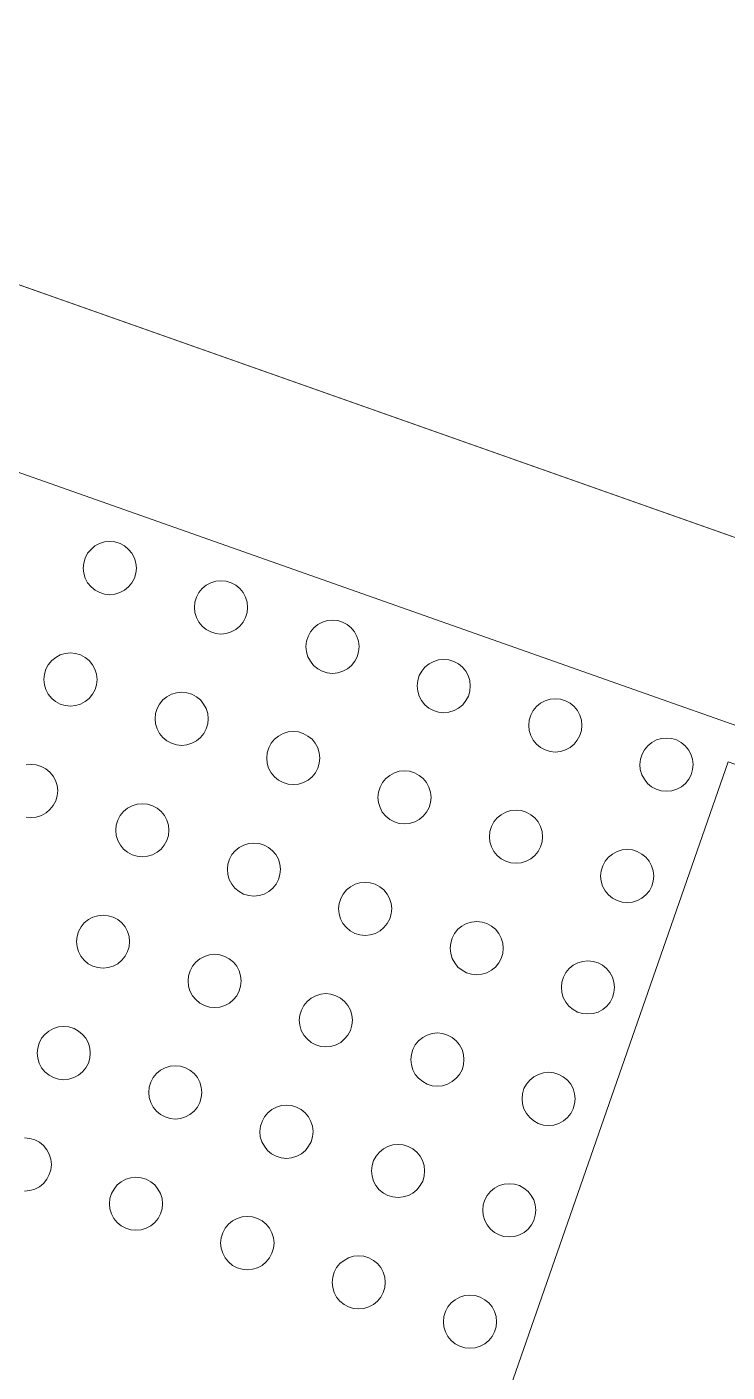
# Model space of a CAD drawing. Header units: metres. Extents: x 105146 to 106170, y 111783 to 118163.
# Drawn here: x 105897.59 to 105897.986, y 114674.094 to 114674.853 of the extents above; entities that cross this region are included whole.
import ezdxf

# ---------------------------------------------------------------- set-up
doc = ezdxf.new("R2010")
doc.units = ezdxf.units.M
doc.layers.add('20-EP-ZONA-DURA', color=253, linetype='CONTINUOUS', lineweight=13)
doc.layers.add('20-EP-ZONA-VERDE', color=84, linetype='CONTINUOUS', lineweight=13)

msp = doc.modelspace()

# ---------------------------------------------------------------- linework, layer by layer
at = {"layer": '20-EP-ZONA-DURA'}
for points in [[(105898.3959, 114674.4216), (105895.6123, 114675.4039), (105897.4357, 114680.3807), (105898.9413, 114679.8495), (105899.0043, 114678.0211), (105898.8214, 114676.2008), (105898.3959, 114674.4216)], [(105897.6219, 114674.5475), (105897.6222, 114674.5446), (105897.623, 114674.5418), (105897.6244, 114674.5392), (105897.6263, 114674.5369), (105897.6286, 114674.535), (105897.6312, 114674.5337), (105897.634, 114674.5328), (105897.6369, 114674.5325), (105897.6398, 114674.5328), (105897.6426, 114674.5337), (105897.6452, 114674.535), (105897.6475, 114674.5369), (105897.6494, 114674.5392), (105897.6508, 114674.5418), (105897.6516, 114674.5446), (105897.6519, 114674.5475), (105897.6516, 114674.5504), (105897.6508, 114674.5532), (105897.6494, 114674.5559), (105897.6475, 114674.5581), (105897.6453, 114674.56), (105897.6427, 114674.5614), (105897.6398, 114674.5623), (105897.6369, 114674.5626), (105897.634, 114674.5623), (105897.6311, 114674.5614), (105897.6285, 114674.56), (105897.6263, 114674.5581), (105897.6244, 114674.5559), (105897.623, 114674.5532), (105897.6222, 114674.5504), (105897.6219, 114674.5475)], [(105897.6847, 114674.5253), (105897.685, 114674.5224), (105897.6858, 114674.5196), (105897.6872, 114674.517), (105897.6891, 114674.5147), (105897.6914, 114674.5129), (105897.694, 114674.5115), (105897.6968, 114674.5106), (105897.6997, 114674.5103), (105897.7026, 114674.5106), (105897.7054, 114674.5115), (105897.708, 114674.5129), (105897.7103, 114674.5147), (105897.7122, 114674.517), (105897.7136, 114674.5196), (105897.7144, 114674.5224), (105897.7147, 114674.5253), (105897.7144, 114674.5283), (105897.7136, 114674.5311), (105897.7122, 114674.5337), (105897.7103, 114674.536), (105897.7081, 114674.5378), (105897.7055, 114674.5392), (105897.7026, 114674.5401), (105897.6997, 114674.5404), (105897.6968, 114674.5401), (105897.694, 114674.5392), (105897.6914, 114674.5378), (105897.6891, 114674.536), (105897.6872, 114674.5337), (105897.6858, 114674.5311), (105897.685, 114674.5283), (105897.6847, 114674.5253)], [(105897.7477, 114674.5033), (105897.7479, 114674.5003), (105897.7488, 114674.4975), (105897.7502, 114674.4949), (105897.752, 114674.4926), (105897.7543, 114674.4907), (105897.7569, 114674.4893), (105897.7597, 114674.4884), (105897.7627, 114674.4881), (105897.7656, 114674.4884), (105897.7685, 114674.4893), (105897.7711, 114674.4907), (105897.7734, 114674.4926), (105897.7752, 114674.4949), (105897.7766, 114674.4975), (105897.7774, 114674.5003), (105897.7777, 114674.5033), (105897.7774, 114674.5062), (105897.7765, 114674.509), (105897.7751, 114674.5116), (105897.7733, 114674.5138), (105897.771, 114674.5157), (105897.7684, 114674.517), (105897.7656, 114674.5179), (105897.7627, 114674.5182), (105897.7598, 114674.5179), (105897.757, 114674.517), (105897.7544, 114674.5157), (105897.7521, 114674.5138), (105897.7503, 114674.5116), (105897.7489, 114674.509), (105897.748, 114674.5062), (105897.7477, 114674.5033)], [(105897.5997, 114674.4847), (105897.6, 114674.4817), (105897.6008, 114674.4789), (105897.6022, 114674.4763), (105897.6041, 114674.474), (105897.6063, 114674.4722), (105897.6089, 114674.4708), (105897.6118, 114674.4699), (105897.6147, 114674.4696), (105897.6176, 114674.4699), (105897.6204, 114674.4708), (105897.623, 114674.4722), (105897.6253, 114674.474), (105897.6272, 114674.4763), (105897.6286, 114674.4789), (105897.6294, 114674.4817), (105897.6297, 114674.4847), (105897.6294, 114674.4876), (105897.6285, 114674.4904), (105897.6272, 114674.493), (105897.6253, 114674.4953), (105897.623, 114674.4971), (105897.6204, 114674.4985), (105897.6176, 114674.4994), (105897.6147, 114674.4997), (105897.6118, 114674.4994), (105897.6089, 114674.4985), (105897.6064, 114674.4971), (105897.6041, 114674.4953), (105897.6022, 114674.493), (105897.6008, 114674.4904), (105897.6, 114674.4876), (105897.5997, 114674.4847)], [(105897.8105, 114674.4811), (105897.8108, 114674.4781), (105897.8116, 114674.4753), (105897.813, 114674.4727), (105897.8148, 114674.4704), (105897.8171, 114674.4685), (105897.8197, 114674.4671), (105897.8226, 114674.4662), (105897.8255, 114674.4659), (105897.8284, 114674.4662), (105897.8313, 114674.4671), (105897.8339, 114674.4685), (105897.8362, 114674.4704), (105897.838, 114674.4727), (105897.8394, 114674.4753), (105897.8402, 114674.4781), (105897.8405, 114674.4811), (105897.8402, 114674.484), (105897.8393, 114674.4868), (105897.8379, 114674.4894), (105897.8361, 114674.4916), (105897.8338, 114674.4935), (105897.8312, 114674.4948), (105897.8284, 114674.4957), (105897.8255, 114674.496), (105897.8226, 114674.4957), (105897.8198, 114674.4948), (105897.8172, 114674.4935), (105897.8149, 114674.4916), (105897.8131, 114674.4894), (105897.8117, 114674.4868), (105897.8108, 114674.484), (105897.8105, 114674.4811)], [(105897.6625, 114674.4625), (105897.6628, 114674.4596), (105897.6636, 114674.4568), (105897.665, 114674.4541), (105897.6668, 114674.4519), (105897.6691, 114674.45), (105897.6717, 114674.4486), (105897.6746, 114674.4477), (105897.6775, 114674.4474), (105897.6804, 114674.4477), (105897.6833, 114674.4486), (105897.6859, 114674.45), (105897.6881, 114674.4519), (105897.69, 114674.4541), (105897.6914, 114674.4568), (105897.6922, 114674.4596), (105897.6925, 114674.4625), (105897.6922, 114674.4654), (105897.6913, 114674.4682), (105897.6899, 114674.4708), (105897.6881, 114674.4731), (105897.6858, 114674.4749), (105897.6832, 114674.4763), (105897.6804, 114674.4772), (105897.6775, 114674.4775), (105897.6746, 114674.4772), (105897.6718, 114674.4763), (105897.6692, 114674.4749), (105897.6669, 114674.4731), (105897.665, 114674.4708), (105897.6636, 114674.4682), (105897.6628, 114674.4654), (105897.6625, 114674.4625)], [(105897.8735, 114674.4587), (105897.8738, 114674.4558), (105897.8746, 114674.453), (105897.876, 114674.4504), (105897.8779, 114674.4481), (105897.8802, 114674.4463), (105897.8828, 114674.4449), (105897.8856, 114674.444), (105897.8885, 114674.4437), (105897.8914, 114674.444), (105897.8942, 114674.4449), (105897.8968, 114674.4463), (105897.8991, 114674.4481), (105897.9009, 114674.4504), (105897.9023, 114674.453), (105897.9032, 114674.4558), (105897.9035, 114674.4587), (105897.9032, 114674.4616), (105897.9024, 114674.4645), (105897.901, 114674.4671), (105897.8991, 114674.4694), (105897.8969, 114674.4712), (105897.8943, 114674.4726), (105897.8914, 114674.4735), (105897.8885, 114674.4738), (105897.8855, 114674.4735), (105897.8827, 114674.4726), (105897.8801, 114674.4712), (105897.8778, 114674.4694), (105897.876, 114674.4671), (105897.8746, 114674.4645), (105897.8737, 114674.4616), (105897.8735, 114674.4587)], [(105897.7255, 114674.4403), (105897.7258, 114674.4374), (105897.7266, 114674.4346), (105897.728, 114674.432), (105897.7299, 114674.4297), (105897.7322, 114674.4278), (105897.7348, 114674.4264), (105897.7376, 114674.4256), (105897.7405, 114674.4253), (105897.7434, 114674.4256), (105897.7463, 114674.4264), (105897.7489, 114674.4278), (105897.7511, 114674.4297), (105897.753, 114674.432), (105897.7544, 114674.4346), (105897.7552, 114674.4374), (105897.7555, 114674.4403), (105897.7552, 114674.4432), (105897.7543, 114674.446), (105897.7529, 114674.4486), (105897.7511, 114674.4509), (105897.7488, 114674.4527), (105897.7462, 114674.4541), (105897.7434, 114674.455), (105897.7405, 114674.4552), (105897.7376, 114674.455), (105897.7348, 114674.4541), (105897.7322, 114674.4527), (105897.7299, 114674.4509), (105897.7281, 114674.4486), (105897.7267, 114674.446), (105897.7258, 114674.4432), (105897.7255, 114674.4403)], [(105897.9363, 114674.4367), (105897.9365, 114674.4338), (105897.9374, 114674.4309), (105897.9388, 114674.4283), (105897.9406, 114674.426), (105897.9429, 114674.4241), (105897.9455, 114674.4227), (105897.9483, 114674.4218), (105897.9513, 114674.4216), (105897.9542, 114674.4218), (105897.9571, 114674.4227), (105897.9597, 114674.4241), (105897.962, 114674.426), (105897.9638, 114674.4283), (105897.9652, 114674.4309), (105897.966, 114674.4338), (105897.9663, 114674.4367), (105897.966, 114674.4396), (105897.9651, 114674.4424), (105897.9637, 114674.445), (105897.9619, 114674.4472), (105897.9596, 114674.4491), (105897.957, 114674.4505), (105897.9542, 114674.4513), (105897.9513, 114674.4516), (105897.9484, 114674.4513), (105897.9456, 114674.4505), (105897.943, 114674.4491), (105897.9407, 114674.4472), (105897.9389, 114674.445), (105897.9375, 114674.4424), (105897.9366, 114674.4396), (105897.9363, 114674.4367)], [(105897.7883, 114674.4181), (105897.7886, 114674.4152), (105897.7895, 114674.4123), (105897.7908, 114674.4098), (105897.7927, 114674.4075), (105897.795, 114674.4056), (105897.7976, 114674.4042), (105897.8004, 114674.4034), (105897.8033, 114674.4031), (105897.8062, 114674.4034), (105897.8091, 114674.4042), (105897.8116, 114674.4056), (105897.8139, 114674.4075), (105897.8158, 114674.4098), (105897.8172, 114674.4123), (105897.818, 114674.4152), (105897.8183, 114674.4181), (105897.818, 114674.421), (105897.8171, 114674.4238), (105897.8158, 114674.4264), (105897.8139, 114674.4287), (105897.8116, 114674.4305), (105897.809, 114674.4319), (105897.8062, 114674.4328), (105897.8033, 114674.433), (105897.8004, 114674.4328), (105897.7976, 114674.4319), (105897.795, 114674.4305), (105897.7927, 114674.4287), (105897.7909, 114674.4264), (105897.7895, 114674.4238), (105897.7886, 114674.421), (105897.7883, 114674.4181)], [(105897.6403, 114674.3995), (105897.6406, 114674.3966), (105897.6415, 114674.3938), (105897.6429, 114674.3912), (105897.6447, 114674.3889), (105897.647, 114674.3871), (105897.6496, 114674.3857), (105897.6524, 114674.3849), (105897.6553, 114674.3846), (105897.6582, 114674.3849), (105897.661, 114674.3857), (105897.6636, 114674.3871), (105897.6659, 114674.3889), (105897.6677, 114674.3912), (105897.6691, 114674.3938), (105897.67, 114674.3966), (105897.6703, 114674.3995), (105897.67, 114674.4024), (105897.6692, 114674.4052), (105897.6678, 114674.4078), (105897.6659, 114674.4101), (105897.6637, 114674.412), (105897.6611, 114674.4134), (105897.6582, 114674.4142), (105897.6553, 114674.4145), (105897.6524, 114674.4142), (105897.6496, 114674.4134), (105897.647, 114674.412), (105897.6447, 114674.4101), (105897.6428, 114674.4078), (105897.6414, 114674.4052), (105897.6406, 114674.4024), (105897.6403, 114674.3995)], [(105897.8513, 114674.3959), (105897.8516, 114674.3929), (105897.8525, 114674.3901), (105897.8538, 114674.3875), (105897.8557, 114674.3853), (105897.858, 114674.3834), (105897.8606, 114674.382), (105897.8634, 114674.3812), (105897.8663, 114674.3809), (105897.8692, 114674.3812), (105897.872, 114674.382), (105897.8746, 114674.3834), (105897.8769, 114674.3853), (105897.8788, 114674.3875), (105897.8801, 114674.3901), (105897.881, 114674.3929), (105897.8813, 114674.3959), (105897.881, 114674.3988), (105897.8801, 114674.4016), (105897.8788, 114674.4042), (105897.8769, 114674.4065), (105897.8746, 114674.4083), (105897.872, 114674.4097), (105897.8692, 114674.4106), (105897.8663, 114674.4108), (105897.8634, 114674.4106), (105897.8606, 114674.4097), (105897.858, 114674.4083), (105897.8557, 114674.4065), (105897.8538, 114674.4042), (105897.8525, 114674.4016), (105897.8516, 114674.3988), (105897.8513, 114674.3959)], [(105897.7033, 114674.3775), (105897.7036, 114674.3746), (105897.7044, 114674.3717), (105897.7058, 114674.3691), (105897.7076, 114674.3668), (105897.7099, 114674.3649), (105897.7125, 114674.3635), (105897.7154, 114674.3627), (105897.7183, 114674.3624), (105897.7212, 114674.3627), (105897.7241, 114674.3635), (105897.7267, 114674.3649), (105897.7289, 114674.3668), (105897.7308, 114674.3691), (105897.7322, 114674.3717), (105897.733, 114674.3746), (105897.7333, 114674.3775), (105897.733, 114674.3804), (105897.7321, 114674.3832), (105897.7307, 114674.3858), (105897.7288, 114674.388), (105897.7266, 114674.3898), (105897.724, 114674.3912), (105897.7212, 114674.3921), (105897.7183, 114674.3923), (105897.7154, 114674.3921), (105897.7126, 114674.3912), (105897.71, 114674.3898), (105897.7077, 114674.388), (105897.7059, 114674.3858), (105897.7045, 114674.3832), (105897.7036, 114674.3804), (105897.7033, 114674.3775)], [(105897.9141, 114674.3737), (105897.9144, 114674.3708), (105897.9152, 114674.368), (105897.9166, 114674.3654), (105897.9185, 114674.3631), (105897.9208, 114674.3612), (105897.9234, 114674.3598), (105897.9262, 114674.359), (105897.9291, 114674.3587), (105897.932, 114674.359), (105897.9349, 114674.3598), (105897.9374, 114674.3612), (105897.9397, 114674.3631), (105897.9416, 114674.3654), (105897.943, 114674.368), (105897.9438, 114674.3708), (105897.9441, 114674.3737), (105897.9438, 114674.3766), (105897.9429, 114674.3794), (105897.9415, 114674.382), (105897.9397, 114674.3843), (105897.9374, 114674.3861), (105897.9348, 114674.3875), (105897.932, 114674.3884), (105897.9291, 114674.3887), (105897.9262, 114674.3884), (105897.9234, 114674.3875), (105897.9208, 114674.3861), (105897.9185, 114674.3843), (105897.9167, 114674.382), (105897.9153, 114674.3794), (105897.9144, 114674.3766), (105897.9141, 114674.3737)], [(105897.7661, 114674.3553), (105897.7664, 114674.3523), (105897.7672, 114674.3495), (105897.7686, 114674.3469), (105897.7705, 114674.3446), (105897.7727, 114674.3427), (105897.7753, 114674.3413), (105897.7782, 114674.3405), (105897.7811, 114674.3402), (105897.784, 114674.3405), (105897.7869, 114674.3413), (105897.7895, 114674.3427), (105897.7917, 114674.3446), (105897.7936, 114674.3469), (105897.795, 114674.3495), (105897.7958, 114674.3523), (105897.7961, 114674.3553), (105897.7958, 114674.3582), (105897.7949, 114674.361), (105897.7935, 114674.3635), (105897.7916, 114674.3658), (105897.7894, 114674.3676), (105897.7868, 114674.369), (105897.784, 114674.3699), (105897.7811, 114674.3701), (105897.7782, 114674.3699), (105897.7754, 114674.369), (105897.7728, 114674.3676), (105897.7705, 114674.3658), (105897.7687, 114674.3635), (105897.7673, 114674.361), (105897.7664, 114674.3582), (105897.7661, 114674.3553)], [(105897.6181, 114674.3367), (105897.6184, 114674.3338), (105897.6192, 114674.331), (105897.6206, 114674.3284), (105897.6225, 114674.3261), (105897.6247, 114674.3242), (105897.6273, 114674.3228), (105897.6302, 114674.322), (105897.6331, 114674.3217), (105897.636, 114674.322), (105897.6388, 114674.3228), (105897.6414, 114674.3242), (105897.6437, 114674.3261), (105897.6456, 114674.3284), (105897.647, 114674.331), (105897.6478, 114674.3338), (105897.6481, 114674.3367), (105897.6478, 114674.3396), (105897.6469, 114674.3424), (105897.6455, 114674.345), (105897.6437, 114674.3473), (105897.6414, 114674.3491), (105897.6388, 114674.3505), (105897.636, 114674.3513), (105897.6331, 114674.3516), (105897.6302, 114674.3513), (105897.6274, 114674.3505), (105897.6248, 114674.3491), (105897.6225, 114674.3473), (105897.6207, 114674.345), (105897.6193, 114674.3424), (105897.6184, 114674.3396), (105897.6181, 114674.3367)], [(105897.8291, 114674.3329), (105897.8294, 114674.33), (105897.8303, 114674.3272), (105897.8317, 114674.3246), (105897.8335, 114674.3223), (105897.8358, 114674.3205), (105897.8384, 114674.3191), (105897.8412, 114674.3182), (105897.8441, 114674.3179), (105897.847, 114674.3182), (105897.8498, 114674.3191), (105897.8524, 114674.3205), (105897.8547, 114674.3223), (105897.8566, 114674.3246), (105897.858, 114674.3272), (105897.8588, 114674.33), (105897.8591, 114674.3329), (105897.8589, 114674.3358), (105897.858, 114674.3387), (105897.8566, 114674.3413), (105897.8548, 114674.3436), (105897.8525, 114674.3454), (105897.8499, 114674.3468), (105897.8471, 114674.3477), (105897.8441, 114674.348), (105897.8412, 114674.3477), (105897.8384, 114674.3468), (105897.8357, 114674.3454), (105897.8335, 114674.3436), (105897.8316, 114674.3413), (105897.8302, 114674.3387), (105897.8294, 114674.3358), (105897.8291, 114674.3329)], [(105897.6811, 114674.3145), (105897.6814, 114674.3116), (105897.6822, 114674.3088), (105897.6836, 114674.3061), (105897.6855, 114674.3039), (105897.6877, 114674.302), (105897.6903, 114674.3006), (105897.6932, 114674.2997), (105897.6961, 114674.2994), (105897.699, 114674.2997), (105897.7019, 114674.3006), (105897.7045, 114674.302), (105897.7067, 114674.3039), (105897.7086, 114674.3061), (105897.71, 114674.3088), (105897.7108, 114674.3116), (105897.7111, 114674.3145), (105897.7108, 114674.3174), (105897.71, 114674.3202), (105897.7086, 114674.3228), (105897.7067, 114674.3251), (105897.7044, 114674.327), (105897.7018, 114674.3283), (105897.699, 114674.3292), (105897.6961, 114674.3295), (105897.6932, 114674.3292), (105897.6904, 114674.3283), (105897.6878, 114674.327), (105897.6855, 114674.3251), (105897.6836, 114674.3228), (105897.6823, 114674.3202), (105897.6814, 114674.3174), (105897.6811, 114674.3145)], [(105897.8919, 114674.3109), (105897.8922, 114674.308), (105897.893, 114674.3051), (105897.8944, 114674.3025), (105897.8962, 114674.3002), (105897.8985, 114674.2983), (105897.9011, 114674.2969), (105897.9039, 114674.2961), (105897.9069, 114674.2958), (105897.9098, 114674.2961), (105897.9127, 114674.2969), (105897.9153, 114674.2983), (105897.9175, 114674.3002), (105897.9194, 114674.3025), (105897.9208, 114674.3051), (105897.9216, 114674.308), (105897.9219, 114674.3109), (105897.9216, 114674.3138), (105897.9207, 114674.3166), (105897.9193, 114674.3192), (105897.9174, 114674.3214), (105897.9152, 114674.3233), (105897.9126, 114674.3246), (105897.9098, 114674.3255), (105897.9069, 114674.3258), (105897.904, 114674.3255), (105897.9012, 114674.3246), (105897.8986, 114674.3233), (105897.8963, 114674.3214), (105897.8945, 114674.3192), (105897.8931, 114674.3166), (105897.8922, 114674.3138), (105897.8919, 114674.3109)], [(105897.7439, 114674.2923), (105897.7442, 114674.2894), (105897.745, 114674.2865), (105897.7464, 114674.2839), (105897.7483, 114674.2817), (105897.7506, 114674.2798), (105897.7532, 114674.2784), (105897.756, 114674.2775), (105897.7589, 114674.2772), (105897.7618, 114674.2775), (105897.7647, 114674.2784), (105897.7673, 114674.2798), (105897.7695, 114674.2817), (105897.7714, 114674.2839), (105897.7728, 114674.2865), (105897.7736, 114674.2894), (105897.7739, 114674.2923), (105897.7736, 114674.2952), (105897.7728, 114674.298), (105897.7714, 114674.3006), (105897.7695, 114674.3029), (105897.7672, 114674.3048), (105897.7646, 114674.3061), (105897.7618, 114674.307), (105897.7589, 114674.3073), (105897.756, 114674.307), (105897.7532, 114674.3061), (105897.7506, 114674.3048), (105897.7483, 114674.3029), (105897.7464, 114674.3006), (105897.7451, 114674.298), (105897.7442, 114674.2952), (105897.7439, 114674.2923)], [(105897.6259, 114674.2737), (105897.6256, 114674.2766), (105897.6248, 114674.2794), (105897.6234, 114674.2821), (105897.6215, 114674.2843), (105897.6193, 114674.2862), (105897.6167, 114674.2876), (105897.6138, 114674.2885), (105897.6109, 114674.2888), (105897.608, 114674.2885), (105897.6051, 114674.2876), (105897.6025, 114674.2862), (105897.6003, 114674.2843), (105897.5984, 114674.2821), (105897.597, 114674.2794), (105897.5962, 114674.2766), (105897.5959, 114674.2737), (105897.5962, 114674.2708), (105897.597, 114674.268), (105897.5984, 114674.2654), (105897.6003, 114674.2631), (105897.6026, 114674.2613), (105897.6052, 114674.2599), (105897.608, 114674.259), (105897.6109, 114674.2587), (105897.6138, 114674.259), (105897.6166, 114674.2599), (105897.6192, 114674.2613), (105897.6215, 114674.2631), (105897.6234, 114674.2654), (105897.6248, 114674.268), (105897.6256, 114674.2708), (105897.6259, 114674.2737)], [(105897.8069, 114674.2701), (105897.8072, 114674.2671), (105897.808, 114674.2643), (105897.8094, 114674.2617), (105897.8113, 114674.2595), (105897.8136, 114674.2576), (105897.8162, 114674.2562), (105897.819, 114674.2553), (105897.8219, 114674.2551), (105897.8248, 114674.2553), (105897.8276, 114674.2562), (105897.8302, 114674.2576), (105897.8325, 114674.2595), (105897.8344, 114674.2617), (105897.8358, 114674.2643), (105897.8366, 114674.2671), (105897.8369, 114674.2701), (105897.8366, 114674.273), (105897.8358, 114674.2758), (105897.8344, 114674.2784), (105897.8325, 114674.2807), (105897.8302, 114674.2826), (105897.8276, 114674.2839), (105897.8248, 114674.2848), (105897.8219, 114674.2851), (105897.819, 114674.2848), (105897.8162, 114674.2839), (105897.8136, 114674.2826), (105897.8113, 114674.2807), (105897.8094, 114674.2784), (105897.808, 114674.2758), (105897.8072, 114674.273), (105897.8069, 114674.2701)], [(105897.6889, 114674.2515), (105897.6886, 114674.2545), (105897.6878, 114674.2573), (105897.6864, 114674.2599), (105897.6845, 114674.2622), (105897.6822, 114674.264), (105897.6796, 114674.2654), (105897.6768, 114674.2663), (105897.6739, 114674.2666), (105897.671, 114674.2663), (105897.6681, 114674.2654), (105897.6655, 114674.264), (105897.6633, 114674.2622), (105897.6614, 114674.2599), (105897.66, 114674.2573), (105897.6592, 114674.2545), (105897.6589, 114674.2515), (105897.6592, 114674.2486), (105897.66, 114674.2458), (105897.6614, 114674.2432), (105897.6633, 114674.2409), (105897.6656, 114674.2391), (105897.6682, 114674.2377), (105897.671, 114674.2368), (105897.6739, 114674.2365), (105897.6768, 114674.2368), (105897.6796, 114674.2377), (105897.6822, 114674.2391), (105897.6845, 114674.2409), (105897.6864, 114674.2432), (105897.6878, 114674.2458), (105897.6886, 114674.2486), (105897.6889, 114674.2515)], [(105897.8697, 114674.2479), (105897.87, 114674.245), (105897.8708, 114674.2422), (105897.8722, 114674.2396), (105897.8741, 114674.2373), (105897.8763, 114674.2354), (105897.8789, 114674.234), (105897.8818, 114674.2331), (105897.8847, 114674.2329), (105897.8876, 114674.2331), (105897.8905, 114674.234), (105897.8931, 114674.2354), (105897.8953, 114674.2373), (105897.8972, 114674.2396), (105897.8986, 114674.2422), (105897.8994, 114674.245), (105897.8997, 114674.2479), (105897.8994, 114674.2508), (105897.8986, 114674.2537), (105897.8972, 114674.2562), (105897.8953, 114674.2585), (105897.893, 114674.2604), (105897.8904, 114674.2617), (105897.8876, 114674.2626), (105897.8847, 114674.2629), (105897.8818, 114674.2626), (105897.879, 114674.2617), (105897.8764, 114674.2604), (105897.8741, 114674.2585), (105897.8722, 114674.2562), (105897.8708, 114674.2537), (105897.87, 114674.2508), (105897.8697, 114674.2479)], [(105897.7217, 114674.2295), (105897.7219, 114674.2265), (105897.7228, 114674.2237), (105897.7242, 114674.2211), (105897.726, 114674.2188), (105897.7283, 114674.2169), (105897.7309, 114674.2155), (105897.7337, 114674.2146), (105897.7367, 114674.2143), (105897.7396, 114674.2146), (105897.7425, 114674.2155), (105897.7451, 114674.2169), (105897.7474, 114674.2188), (105897.7492, 114674.2211), (105897.7506, 114674.2237), (105897.7514, 114674.2265), (105897.7517, 114674.2295), (105897.7514, 114674.2324), (105897.7505, 114674.2352), (105897.7491, 114674.2378), (105897.7473, 114674.24), (105897.745, 114674.2419), (105897.7424, 114674.2432), (105897.7396, 114674.2441), (105897.7367, 114674.2444), (105897.7338, 114674.2441), (105897.731, 114674.2432), (105897.7284, 114674.2419), (105897.7261, 114674.24), (105897.7243, 114674.2378), (105897.7229, 114674.2352), (105897.722, 114674.2324), (105897.7217, 114674.2295)], [(105897.7847, 114674.2073), (105897.785, 114674.2043), (105897.7858, 114674.2015), (105897.7872, 114674.1989), (105897.7891, 114674.1966), (105897.7914, 114674.1947), (105897.794, 114674.1933), (105897.7968, 114674.1925), (105897.7997, 114674.1922), (105897.8026, 114674.1925), (105897.8055, 114674.1933), (105897.8081, 114674.1947), (105897.8103, 114674.1966), (105897.8122, 114674.1989), (105897.8136, 114674.2015), (105897.8144, 114674.2043), (105897.8147, 114674.2073), (105897.8144, 114674.2102), (105897.8135, 114674.213), (105897.8121, 114674.2155), (105897.8103, 114674.2178), (105897.808, 114674.2196), (105897.8054, 114674.221), (105897.8026, 114674.2219), (105897.7997, 114674.2222), (105897.7968, 114674.2219), (105897.794, 114674.221), (105897.7914, 114674.2196), (105897.7892, 114674.2178), (105897.7873, 114674.2155), (105897.7859, 114674.213), (105897.785, 114674.2102), (105897.7847, 114674.2073)], [(105897.6667, 114674.1887), (105897.6664, 114674.1916), (105897.6655, 114674.1944), (105897.6641, 114674.197), (105897.6623, 114674.1993), (105897.66, 114674.2011), (105897.6574, 114674.2025), (105897.6546, 114674.2034), (105897.6517, 114674.2036), (105897.6488, 114674.2034), (105897.646, 114674.2025), (105897.6434, 114674.2011), (105897.6411, 114674.1993), (105897.6393, 114674.197), (105897.6379, 114674.1944), (105897.637, 114674.1916), (105897.6367, 114674.1887), (105897.637, 114674.1858), (105897.6378, 114674.183), (105897.6392, 114674.1804), (105897.6411, 114674.1781), (105897.6434, 114674.1762), (105897.646, 114674.1748), (105897.6488, 114674.174), (105897.6517, 114674.1737), (105897.6546, 114674.174), (105897.6575, 114674.1748), (105897.66, 114674.1762), (105897.6623, 114674.1781), (105897.6642, 114674.1804), (105897.6656, 114674.183), (105897.6664, 114674.1858), (105897.6667, 114674.1887)], [(105897.8475, 114674.1851), (105897.8477, 114674.1822), (105897.8486, 114674.1793), (105897.85, 114674.1767), (105897.8518, 114674.1744), (105897.8541, 114674.1725), (105897.8567, 114674.1711), (105897.8595, 114674.1702), (105897.8625, 114674.17), (105897.8654, 114674.1702), (105897.8683, 114674.1711), (105897.8709, 114674.1725), (105897.8732, 114674.1744), (105897.875, 114674.1767), (105897.8764, 114674.1793), (105897.8772, 114674.1822), (105897.8775, 114674.1851), (105897.8772, 114674.188), (105897.8763, 114674.1908), (105897.8749, 114674.1934), (105897.8731, 114674.1956), (105897.8708, 114674.1975), (105897.8682, 114674.1989), (105897.8654, 114674.1997), (105897.8625, 114674.2), (105897.8596, 114674.1997), (105897.8568, 114674.1989), (105897.8542, 114674.1975), (105897.8519, 114674.1956), (105897.8501, 114674.1934), (105897.8487, 114674.1908), (105897.8478, 114674.188), (105897.8475, 114674.1851)], [(105897.7297, 114674.1665), (105897.7294, 114674.1694), (105897.7285, 114674.1723), (105897.7271, 114674.1749), (105897.7252, 114674.1771), (105897.723, 114674.179), (105897.7204, 114674.1804), (105897.7175, 114674.1812), (105897.7146, 114674.1815), (105897.7117, 114674.1812), (105897.7088, 114674.1804), (105897.7062, 114674.179), (105897.704, 114674.1771), (105897.7021, 114674.1749), (105897.7007, 114674.1723), (105897.6998, 114674.1694), (105897.6995, 114674.1665), (105897.6998, 114674.1636), (105897.7007, 114674.1607), (105897.7021, 114674.1581), (105897.7039, 114674.1558), (105897.7062, 114674.1539), (105897.7088, 114674.1525), (105897.7117, 114674.1517), (105897.7146, 114674.1514), (105897.7175, 114674.1517), (105897.7204, 114674.1525), (105897.723, 114674.1539), (105897.7253, 114674.1558), (105897.7271, 114674.1581), (105897.7285, 114674.1607), (105897.7294, 114674.1636), (105897.7297, 114674.1665)], [(105897.7925, 114674.1443), (105897.7922, 114674.1472), (105897.7913, 114674.15), (105897.7899, 114674.1526), (105897.7881, 114674.1549), (105897.7858, 114674.1567), (105897.7832, 114674.1581), (105897.7804, 114674.159), (105897.7775, 114674.1593), (105897.7746, 114674.159), (105897.7718, 114674.1581), (105897.7692, 114674.1567), (105897.7669, 114674.1549), (105897.765, 114674.1526), (105897.7637, 114674.15), (105897.7628, 114674.1472), (105897.7625, 114674.1443), (105897.7628, 114674.1414), (105897.7636, 114674.1385), (105897.765, 114674.136), (105897.7669, 114674.1337), (105897.7692, 114674.1318), (105897.7718, 114674.1304), (105897.7746, 114674.1296), (105897.7775, 114674.1293), (105897.7804, 114674.1296), (105897.7832, 114674.1304), (105897.7858, 114674.1318), (105897.7881, 114674.1337), (105897.79, 114674.136), (105897.7913, 114674.1385), (105897.7922, 114674.1414), (105897.7925, 114674.1443)], [(105897.8253, 114674.1221), (105897.8256, 114674.1191), (105897.8265, 114674.1163), (105897.8278, 114674.1137), (105897.8297, 114674.1115), (105897.832, 114674.1096), (105897.8346, 114674.1082), (105897.8374, 114674.1074), (105897.8403, 114674.1071), (105897.8432, 114674.1074), (105897.846, 114674.1082), (105897.8486, 114674.1096), (105897.8509, 114674.1115), (105897.8528, 114674.1137), (105897.8541, 114674.1163), (105897.855, 114674.1191), (105897.8553, 114674.1221), (105897.855, 114674.125), (105897.8541, 114674.1278), (105897.8528, 114674.1304), (105897.8509, 114674.1327), (105897.8486, 114674.1345), (105897.846, 114674.1359), (105897.8432, 114674.1368), (105897.8403, 114674.1371), (105897.8374, 114674.1368), (105897.8346, 114674.1359), (105897.832, 114674.1345), (105897.8297, 114674.1327), (105897.8278, 114674.1304), (105897.8265, 114674.1278), (105897.8256, 114674.125), (105897.8253, 114674.1221)]]:
    msp.add_lwpolyline(points, close=True, dxfattribs=at)
for points in [[(105894.4305, 114672.1783), (105895.5778, 114675.3099), (105898.3659, 114674.3261), (105898.3599, 114674.3079), (105898.1501, 114674.3809), (105898.1476, 114674.3829), (105898.1447, 114674.3842), (105898.1417, 114674.385), (105898.1385, 114674.3851), (105898.0877, 114674.4027), (105898.085, 114674.4049), (105898.0819, 114674.4064), (105898.0785, 114674.4071), (105898.0751, 114674.4071), (105898.0251, 114674.4245), (105898.0229, 114674.4265), (105898.0203, 114674.4281), (105898.0175, 114674.4291), (105898.0145, 114674.4295), (105898.0115, 114674.4293), (105897.9861, 114674.4381), (105897.8545, 114674.0605), (105897.7229, 114673.6827), (105897.5911, 114673.3051)], [(105897.5896, 114674.407), (105897.5925, 114674.4068), (105897.5954, 114674.407), (105897.5983, 114674.4079), (105897.6009, 114674.4093), (105897.6031, 114674.4112), (105897.605, 114674.4135), (105897.6064, 114674.4161), (105897.6072, 114674.4189), (105897.6075, 114674.4219), (105897.6072, 114674.4248), (105897.6063, 114674.4276), (105897.6049, 114674.4301), (105897.603, 114674.4324), (105897.6008, 114674.4342), (105897.5982, 114674.4356), (105897.5954, 114674.4364), (105897.5925, 114674.4367), (105897.5896, 114674.4364)], [(105897.5888, 114674.1958), (105897.5918, 114674.1961), (105897.5946, 114674.1969), (105897.5972, 114674.1983), (105897.5995, 114674.2002), (105897.6013, 114674.2025), (105897.6027, 114674.2051), (105897.6036, 114674.2079), (105897.6039, 114674.2109), (105897.6039, 114674.2109), (105897.6036, 114674.2138), (105897.6027, 114674.2166), (105897.6013, 114674.2192), (105897.5995, 114674.2215), (105897.5972, 114674.2234), (105897.5946, 114674.2248), (105897.5917, 114674.2256), (105897.5888, 114674.2259)]]:
    msp.add_lwpolyline(points, dxfattribs=at)
at = {"layer": '20-EP-ZONA-VERDE'}
for points in [[(105898.3959, 114674.4216), (105898.5847, 114674.3549), (105900.8493, 114673.5559), (105900.8559, 114673.5535), (105900.8225, 114673.4593), (105900.8185, 114673.4607), (105898.5545, 114674.2595), (105898.3659, 114674.3261), (105895.5779, 114675.3099), (105895.6111, 114675.4043), (105898.3959, 114674.4216)], [(105897.6519, 114674.5475), (105897.6516, 114674.5446), (105897.6508, 114674.5418), (105897.6494, 114674.5392), (105897.6475, 114674.5369), (105897.6452, 114674.535), (105897.6426, 114674.5337), (105897.6398, 114674.5328), (105897.6369, 114674.5325), (105897.634, 114674.5328), (105897.6312, 114674.5337), (105897.6286, 114674.535), (105897.6263, 114674.5369), (105897.6244, 114674.5392), (105897.623, 114674.5418), (105897.6222, 114674.5446), (105897.6219, 114674.5475), (105897.6222, 114674.5504), (105897.623, 114674.5532), (105897.6244, 114674.5559), (105897.6263, 114674.5581), (105897.6285, 114674.56), (105897.6311, 114674.5614), (105897.634, 114674.5623), (105897.6369, 114674.5626), (105897.6398, 114674.5623), (105897.6427, 114674.5614), (105897.6453, 114674.56), (105897.6475, 114674.5581), (105897.6494, 114674.5559), (105897.6508, 114674.5532), (105897.6516, 114674.5504), (105897.6519, 114674.5475)], [(105897.7147, 114674.5253), (105897.7144, 114674.5224), (105897.7136, 114674.5196), (105897.7122, 114674.517), (105897.7103, 114674.5147), (105897.708, 114674.5129), (105897.7054, 114674.5115), (105897.7026, 114674.5106), (105897.6997, 114674.5103), (105897.6968, 114674.5106), (105897.694, 114674.5115), (105897.6914, 114674.5129), (105897.6891, 114674.5147), (105897.6872, 114674.517), (105897.6858, 114674.5196), (105897.685, 114674.5224), (105897.6847, 114674.5253), (105897.685, 114674.5283), (105897.6858, 114674.5311), (105897.6872, 114674.5337), (105897.6891, 114674.536), (105897.6914, 114674.5378), (105897.694, 114674.5392), (105897.6968, 114674.5401), (105897.6997, 114674.5404), (105897.7026, 114674.5401), (105897.7055, 114674.5392), (105897.7081, 114674.5378), (105897.7103, 114674.536), (105897.7122, 114674.5337), (105897.7136, 114674.5311), (105897.7144, 114674.5283), (105897.7147, 114674.5253)], [(105897.7777, 114674.5033), (105897.7774, 114674.5003), (105897.7766, 114674.4975), (105897.7752, 114674.4949), (105897.7734, 114674.4926), (105897.7711, 114674.4907), (105897.7685, 114674.4893), (105897.7656, 114674.4884), (105897.7627, 114674.4881), (105897.7597, 114674.4884), (105897.7569, 114674.4893), (105897.7543, 114674.4907), (105897.752, 114674.4926), (105897.7502, 114674.4949), (105897.7488, 114674.4975), (105897.7479, 114674.5003), (105897.7477, 114674.5033), (105897.748, 114674.5062), (105897.7489, 114674.509), (105897.7503, 114674.5116), (105897.7521, 114674.5138), (105897.7544, 114674.5157), (105897.757, 114674.517), (105897.7598, 114674.5179), (105897.7627, 114674.5182), (105897.7656, 114674.5179), (105897.7684, 114674.517), (105897.771, 114674.5157), (105897.7733, 114674.5138), (105897.7751, 114674.5116), (105897.7765, 114674.509), (105897.7774, 114674.5062), (105897.7777, 114674.5033)], [(105897.6297, 114674.4847), (105897.6294, 114674.4817), (105897.6286, 114674.4789), (105897.6272, 114674.4763), (105897.6253, 114674.474), (105897.623, 114674.4722), (105897.6204, 114674.4708), (105897.6176, 114674.4699), (105897.6147, 114674.4696), (105897.6118, 114674.4699), (105897.6089, 114674.4708), (105897.6063, 114674.4722), (105897.6041, 114674.474), (105897.6022, 114674.4763), (105897.6008, 114674.4789), (105897.6, 114674.4817), (105897.5997, 114674.4847), (105897.6, 114674.4876), (105897.6008, 114674.4904), (105897.6022, 114674.493), (105897.6041, 114674.4953), (105897.6064, 114674.4971), (105897.6089, 114674.4985), (105897.6118, 114674.4994), (105897.6147, 114674.4997), (105897.6176, 114674.4994), (105897.6204, 114674.4985), (105897.623, 114674.4971), (105897.6253, 114674.4953), (105897.6272, 114674.493), (105897.6285, 114674.4904), (105897.6294, 114674.4876), (105897.6297, 114674.4847)], [(105897.8405, 114674.4811), (105897.8402, 114674.4781), (105897.8394, 114674.4753), (105897.838, 114674.4727), (105897.8362, 114674.4704), (105897.8339, 114674.4685), (105897.8313, 114674.4671), (105897.8284, 114674.4662), (105897.8255, 114674.4659), (105897.8226, 114674.4662), (105897.8197, 114674.4671), (105897.8171, 114674.4685), (105897.8148, 114674.4704), (105897.813, 114674.4727), (105897.8116, 114674.4753), (105897.8108, 114674.4781), (105897.8105, 114674.4811), (105897.8108, 114674.484), (105897.8117, 114674.4868), (105897.8131, 114674.4894), (105897.8149, 114674.4916), (105897.8172, 114674.4935), (105897.8198, 114674.4948), (105897.8226, 114674.4957), (105897.8255, 114674.496), (105897.8284, 114674.4957), (105897.8312, 114674.4948), (105897.8338, 114674.4935), (105897.8361, 114674.4916), (105897.8379, 114674.4894), (105897.8393, 114674.4868), (105897.8402, 114674.484), (105897.8405, 114674.4811)], [(105897.6925, 114674.4625), (105897.6922, 114674.4596), (105897.6914, 114674.4568), (105897.69, 114674.4541), (105897.6881, 114674.4519), (105897.6859, 114674.45), (105897.6833, 114674.4486), (105897.6804, 114674.4477), (105897.6775, 114674.4474), (105897.6746, 114674.4477), (105897.6717, 114674.4486), (105897.6691, 114674.45), (105897.6668, 114674.4519), (105897.665, 114674.4541), (105897.6636, 114674.4568), (105897.6628, 114674.4596), (105897.6625, 114674.4625), (105897.6628, 114674.4654), (105897.6636, 114674.4682), (105897.665, 114674.4708), (105897.6669, 114674.4731), (105897.6692, 114674.4749), (105897.6718, 114674.4763), (105897.6746, 114674.4772), (105897.6775, 114674.4775), (105897.6804, 114674.4772), (105897.6832, 114674.4763), (105897.6858, 114674.4749), (105897.6881, 114674.4731), (105897.6899, 114674.4708), (105897.6913, 114674.4682), (105897.6922, 114674.4654), (105897.6925, 114674.4625)], [(105897.9035, 114674.4587), (105897.9032, 114674.4558), (105897.9023, 114674.453), (105897.9009, 114674.4504), (105897.8991, 114674.4481), (105897.8968, 114674.4463), (105897.8942, 114674.4449), (105897.8914, 114674.444), (105897.8885, 114674.4437), (105897.8856, 114674.444), (105897.8828, 114674.4449), (105897.8802, 114674.4463), (105897.8779, 114674.4481), (105897.876, 114674.4504), (105897.8746, 114674.453), (105897.8738, 114674.4558), (105897.8735, 114674.4587), (105897.8737, 114674.4616), (105897.8746, 114674.4645), (105897.876, 114674.4671), (105897.8778, 114674.4694), (105897.8801, 114674.4712), (105897.8827, 114674.4726), (105897.8855, 114674.4735), (105897.8885, 114674.4738), (105897.8914, 114674.4735), (105897.8943, 114674.4726), (105897.8969, 114674.4712), (105897.8991, 114674.4694), (105897.901, 114674.4671), (105897.9024, 114674.4645), (105897.9032, 114674.4616), (105897.9035, 114674.4587)], [(105897.7555, 114674.4403), (105897.7552, 114674.4374), (105897.7544, 114674.4346), (105897.753, 114674.432), (105897.7511, 114674.4297), (105897.7489, 114674.4278), (105897.7463, 114674.4264), (105897.7434, 114674.4256), (105897.7405, 114674.4253), (105897.7376, 114674.4256), (105897.7348, 114674.4264), (105897.7322, 114674.4278), (105897.7299, 114674.4297), (105897.728, 114674.432), (105897.7266, 114674.4346), (105897.7258, 114674.4374), (105897.7255, 114674.4403), (105897.7258, 114674.4432), (105897.7267, 114674.446), (105897.7281, 114674.4486), (105897.7299, 114674.4509), (105897.7322, 114674.4527), (105897.7348, 114674.4541), (105897.7376, 114674.455), (105897.7405, 114674.4552), (105897.7434, 114674.455), (105897.7462, 114674.4541), (105897.7488, 114674.4527), (105897.7511, 114674.4509), (105897.7529, 114674.4486), (105897.7543, 114674.446), (105897.7552, 114674.4432), (105897.7555, 114674.4403)], [(105897.9663, 114674.4367), (105897.966, 114674.4338), (105897.9652, 114674.4309), (105897.9638, 114674.4283), (105897.962, 114674.426), (105897.9597, 114674.4241), (105897.9571, 114674.4227), (105897.9542, 114674.4218), (105897.9513, 114674.4216), (105897.9483, 114674.4218), (105897.9455, 114674.4227), (105897.9429, 114674.4241), (105897.9406, 114674.426), (105897.9388, 114674.4283), (105897.9374, 114674.4309), (105897.9365, 114674.4338), (105897.9363, 114674.4367), (105897.9366, 114674.4396), (105897.9375, 114674.4424), (105897.9389, 114674.445), (105897.9407, 114674.4472), (105897.943, 114674.4491), (105897.9456, 114674.4505), (105897.9484, 114674.4513), (105897.9513, 114674.4516), (105897.9542, 114674.4513), (105897.957, 114674.4505), (105897.9596, 114674.4491), (105897.9619, 114674.4472), (105897.9637, 114674.445), (105897.9651, 114674.4424), (105897.966, 114674.4396), (105897.9663, 114674.4367)], [(105897.8183, 114674.4181), (105897.818, 114674.4152), (105897.8172, 114674.4123), (105897.8158, 114674.4098), (105897.8139, 114674.4075), (105897.8116, 114674.4056), (105897.8091, 114674.4042), (105897.8062, 114674.4034), (105897.8033, 114674.4031), (105897.8004, 114674.4034), (105897.7976, 114674.4042), (105897.795, 114674.4056), (105897.7927, 114674.4075), (105897.7908, 114674.4098), (105897.7895, 114674.4123), (105897.7886, 114674.4152), (105897.7883, 114674.4181), (105897.7886, 114674.421), (105897.7895, 114674.4238), (105897.7909, 114674.4264), (105897.7927, 114674.4287), (105897.795, 114674.4305), (105897.7976, 114674.4319), (105897.8004, 114674.4328), (105897.8033, 114674.433), (105897.8062, 114674.4328), (105897.809, 114674.4319), (105897.8116, 114674.4305), (105897.8139, 114674.4287), (105897.8158, 114674.4264), (105897.8171, 114674.4238), (105897.818, 114674.421), (105897.8183, 114674.4181)], [(105897.6703, 114674.3995), (105897.67, 114674.3966), (105897.6691, 114674.3938), (105897.6677, 114674.3912), (105897.6659, 114674.3889), (105897.6636, 114674.3871), (105897.661, 114674.3857), (105897.6582, 114674.3849), (105897.6553, 114674.3846), (105897.6524, 114674.3849), (105897.6496, 114674.3857), (105897.647, 114674.3871), (105897.6447, 114674.3889), (105897.6429, 114674.3912), (105897.6415, 114674.3938), (105897.6406, 114674.3966), (105897.6403, 114674.3995), (105897.6406, 114674.4024), (105897.6414, 114674.4052), (105897.6428, 114674.4078), (105897.6447, 114674.4101), (105897.647, 114674.412), (105897.6496, 114674.4134), (105897.6524, 114674.4142), (105897.6553, 114674.4145), (105897.6582, 114674.4142), (105897.6611, 114674.4134), (105897.6637, 114674.412), (105897.6659, 114674.4101), (105897.6678, 114674.4078), (105897.6692, 114674.4052), (105897.67, 114674.4024), (105897.6703, 114674.3995)], [(105897.8813, 114674.3959), (105897.881, 114674.3929), (105897.8801, 114674.3901), (105897.8788, 114674.3875), (105897.8769, 114674.3853), (105897.8746, 114674.3834), (105897.872, 114674.382), (105897.8692, 114674.3812), (105897.8663, 114674.3809), (105897.8634, 114674.3812), (105897.8606, 114674.382), (105897.858, 114674.3834), (105897.8557, 114674.3853), (105897.8538, 114674.3875), (105897.8525, 114674.3901), (105897.8516, 114674.3929), (105897.8513, 114674.3959), (105897.8516, 114674.3988), (105897.8525, 114674.4016), (105897.8538, 114674.4042), (105897.8557, 114674.4065), (105897.858, 114674.4083), (105897.8606, 114674.4097), (105897.8634, 114674.4106), (105897.8663, 114674.4108), (105897.8692, 114674.4106), (105897.872, 114674.4097), (105897.8746, 114674.4083), (105897.8769, 114674.4065), (105897.8788, 114674.4042), (105897.8801, 114674.4016), (105897.881, 114674.3988), (105897.8813, 114674.3959)], [(105897.7333, 114674.3775), (105897.733, 114674.3746), (105897.7322, 114674.3717), (105897.7308, 114674.3691), (105897.7289, 114674.3668), (105897.7267, 114674.3649), (105897.7241, 114674.3635), (105897.7212, 114674.3627), (105897.7183, 114674.3624), (105897.7154, 114674.3627), (105897.7125, 114674.3635), (105897.7099, 114674.3649), (105897.7076, 114674.3668), (105897.7058, 114674.3691), (105897.7044, 114674.3717), (105897.7036, 114674.3746), (105897.7033, 114674.3775), (105897.7036, 114674.3804), (105897.7045, 114674.3832), (105897.7059, 114674.3858), (105897.7077, 114674.388), (105897.71, 114674.3898), (105897.7126, 114674.3912), (105897.7154, 114674.3921), (105897.7183, 114674.3923), (105897.7212, 114674.3921), (105897.724, 114674.3912), (105897.7266, 114674.3898), (105897.7288, 114674.388), (105897.7307, 114674.3858), (105897.7321, 114674.3832), (105897.733, 114674.3804), (105897.7333, 114674.3775)], [(105897.9441, 114674.3737), (105897.9438, 114674.3708), (105897.943, 114674.368), (105897.9416, 114674.3654), (105897.9397, 114674.3631), (105897.9374, 114674.3612), (105897.9349, 114674.3598), (105897.932, 114674.359), (105897.9291, 114674.3587), (105897.9262, 114674.359), (105897.9234, 114674.3598), (105897.9208, 114674.3612), (105897.9185, 114674.3631), (105897.9166, 114674.3654), (105897.9152, 114674.368), (105897.9144, 114674.3708), (105897.9141, 114674.3737), (105897.9144, 114674.3766), (105897.9153, 114674.3794), (105897.9167, 114674.382), (105897.9185, 114674.3843), (105897.9208, 114674.3861), (105897.9234, 114674.3875), (105897.9262, 114674.3884), (105897.9291, 114674.3887), (105897.932, 114674.3884), (105897.9348, 114674.3875), (105897.9374, 114674.3861), (105897.9397, 114674.3843), (105897.9415, 114674.382), (105897.9429, 114674.3794), (105897.9438, 114674.3766), (105897.9441, 114674.3737)], [(105897.7961, 114674.3553), (105897.7958, 114674.3523), (105897.795, 114674.3495), (105897.7936, 114674.3469), (105897.7917, 114674.3446), (105897.7895, 114674.3427), (105897.7869, 114674.3413), (105897.784, 114674.3405), (105897.7811, 114674.3402), (105897.7782, 114674.3405), (105897.7753, 114674.3413), (105897.7727, 114674.3427), (105897.7705, 114674.3446), (105897.7686, 114674.3469), (105897.7672, 114674.3495), (105897.7664, 114674.3523), (105897.7661, 114674.3553), (105897.7664, 114674.3582), (105897.7673, 114674.361), (105897.7687, 114674.3635), (105897.7705, 114674.3658), (105897.7728, 114674.3676), (105897.7754, 114674.369), (105897.7782, 114674.3699), (105897.7811, 114674.3701), (105897.784, 114674.3699), (105897.7868, 114674.369), (105897.7894, 114674.3676), (105897.7916, 114674.3658), (105897.7935, 114674.3635), (105897.7949, 114674.361), (105897.7958, 114674.3582), (105897.7961, 114674.3553)], [(105897.6481, 114674.3367), (105897.6478, 114674.3338), (105897.647, 114674.331), (105897.6456, 114674.3284), (105897.6437, 114674.3261), (105897.6414, 114674.3242), (105897.6388, 114674.3228), (105897.636, 114674.322), (105897.6331, 114674.3217), (105897.6302, 114674.322), (105897.6273, 114674.3228), (105897.6247, 114674.3242), (105897.6225, 114674.3261), (105897.6206, 114674.3284), (105897.6192, 114674.331), (105897.6184, 114674.3338), (105897.6181, 114674.3367), (105897.6184, 114674.3396), (105897.6193, 114674.3424), (105897.6207, 114674.345), (105897.6225, 114674.3473), (105897.6248, 114674.3491), (105897.6274, 114674.3505), (105897.6302, 114674.3513), (105897.6331, 114674.3516), (105897.636, 114674.3513), (105897.6388, 114674.3505), (105897.6414, 114674.3491), (105897.6437, 114674.3473), (105897.6455, 114674.345), (105897.6469, 114674.3424), (105897.6478, 114674.3396), (105897.6481, 114674.3367)], [(105897.8591, 114674.3329), (105897.8588, 114674.33), (105897.858, 114674.3272), (105897.8566, 114674.3246), (105897.8547, 114674.3223), (105897.8524, 114674.3205), (105897.8498, 114674.3191), (105897.847, 114674.3182), (105897.8441, 114674.3179), (105897.8412, 114674.3182), (105897.8384, 114674.3191), (105897.8358, 114674.3205), (105897.8335, 114674.3223), (105897.8317, 114674.3246), (105897.8303, 114674.3272), (105897.8294, 114674.33), (105897.8291, 114674.3329), (105897.8294, 114674.3358), (105897.8302, 114674.3387), (105897.8316, 114674.3413), (105897.8335, 114674.3436), (105897.8357, 114674.3454), (105897.8384, 114674.3468), (105897.8412, 114674.3477), (105897.8441, 114674.348), (105897.8471, 114674.3477), (105897.8499, 114674.3468), (105897.8525, 114674.3454), (105897.8548, 114674.3436), (105897.8566, 114674.3413), (105897.858, 114674.3387), (105897.8589, 114674.3358), (105897.8591, 114674.3329)], [(105897.7111, 114674.3145), (105897.7108, 114674.3116), (105897.71, 114674.3088), (105897.7086, 114674.3061), (105897.7067, 114674.3039), (105897.7045, 114674.302), (105897.7019, 114674.3006), (105897.699, 114674.2997), (105897.6961, 114674.2994), (105897.6932, 114674.2997), (105897.6903, 114674.3006), (105897.6877, 114674.302), (105897.6855, 114674.3039), (105897.6836, 114674.3061), (105897.6822, 114674.3088), (105897.6814, 114674.3116), (105897.6811, 114674.3145), (105897.6814, 114674.3174), (105897.6823, 114674.3202), (105897.6836, 114674.3228), (105897.6855, 114674.3251), (105897.6878, 114674.327), (105897.6904, 114674.3283), (105897.6932, 114674.3292), (105897.6961, 114674.3295), (105897.699, 114674.3292), (105897.7018, 114674.3283), (105897.7044, 114674.327), (105897.7067, 114674.3251), (105897.7086, 114674.3228), (105897.71, 114674.3202), (105897.7108, 114674.3174), (105897.7111, 114674.3145)], [(105897.9219, 114674.3109), (105897.9216, 114674.308), (105897.9208, 114674.3051), (105897.9194, 114674.3025), (105897.9175, 114674.3002), (105897.9153, 114674.2983), (105897.9127, 114674.2969), (105897.9098, 114674.2961), (105897.9069, 114674.2958), (105897.9039, 114674.2961), (105897.9011, 114674.2969), (105897.8985, 114674.2983), (105897.8962, 114674.3002), (105897.8944, 114674.3025), (105897.893, 114674.3051), (105897.8922, 114674.308), (105897.8919, 114674.3109), (105897.8922, 114674.3138), (105897.8931, 114674.3166), (105897.8945, 114674.3192), (105897.8963, 114674.3214), (105897.8986, 114674.3233), (105897.9012, 114674.3246), (105897.904, 114674.3255), (105897.9069, 114674.3258), (105897.9098, 114674.3255), (105897.9126, 114674.3246), (105897.9152, 114674.3233), (105897.9174, 114674.3214), (105897.9193, 114674.3192), (105897.9207, 114674.3166), (105897.9216, 114674.3138), (105897.9219, 114674.3109)], [(105897.7739, 114674.2923), (105897.7736, 114674.2894), (105897.7728, 114674.2865), (105897.7714, 114674.2839), (105897.7695, 114674.2817), (105897.7673, 114674.2798), (105897.7647, 114674.2784), (105897.7618, 114674.2775), (105897.7589, 114674.2772), (105897.756, 114674.2775), (105897.7532, 114674.2784), (105897.7506, 114674.2798), (105897.7483, 114674.2817), (105897.7464, 114674.2839), (105897.745, 114674.2865), (105897.7442, 114674.2894), (105897.7439, 114674.2923), (105897.7442, 114674.2952), (105897.7451, 114674.298), (105897.7464, 114674.3006), (105897.7483, 114674.3029), (105897.7506, 114674.3048), (105897.7532, 114674.3061), (105897.756, 114674.307), (105897.7589, 114674.3073), (105897.7618, 114674.307), (105897.7646, 114674.3061), (105897.7672, 114674.3048), (105897.7695, 114674.3029), (105897.7714, 114674.3006), (105897.7728, 114674.298), (105897.7736, 114674.2952), (105897.7739, 114674.2923)], [(105897.6259, 114674.2737), (105897.6256, 114674.2708), (105897.6248, 114674.268), (105897.6234, 114674.2654), (105897.6215, 114674.2631), (105897.6192, 114674.2613), (105897.6166, 114674.2599), (105897.6138, 114674.259), (105897.6109, 114674.2587), (105897.608, 114674.259), (105897.6052, 114674.2599), (105897.6026, 114674.2613), (105897.6003, 114674.2631), (105897.5984, 114674.2654), (105897.597, 114674.268), (105897.5962, 114674.2708), (105897.5959, 114674.2737), (105897.5962, 114674.2766), (105897.597, 114674.2794), (105897.5984, 114674.2821), (105897.6003, 114674.2843), (105897.6025, 114674.2862), (105897.6051, 114674.2876), (105897.608, 114674.2885), (105897.6109, 114674.2888), (105897.6138, 114674.2885), (105897.6167, 114674.2876), (105897.6193, 114674.2862), (105897.6215, 114674.2843), (105897.6234, 114674.2821), (105897.6248, 114674.2794), (105897.6256, 114674.2766), (105897.6259, 114674.2737)], [(105897.8369, 114674.2701), (105897.8366, 114674.2671), (105897.8358, 114674.2643), (105897.8344, 114674.2617), (105897.8325, 114674.2595), (105897.8302, 114674.2576), (105897.8276, 114674.2562), (105897.8248, 114674.2553), (105897.8219, 114674.2551), (105897.819, 114674.2553), (105897.8162, 114674.2562), (105897.8136, 114674.2576), (105897.8113, 114674.2595), (105897.8094, 114674.2617), (105897.808, 114674.2643), (105897.8072, 114674.2671), (105897.8069, 114674.2701), (105897.8072, 114674.273), (105897.808, 114674.2758), (105897.8094, 114674.2784), (105897.8113, 114674.2807), (105897.8136, 114674.2826), (105897.8162, 114674.2839), (105897.819, 114674.2848), (105897.8219, 114674.2851), (105897.8248, 114674.2848), (105897.8276, 114674.2839), (105897.8302, 114674.2826), (105897.8325, 114674.2807), (105897.8344, 114674.2784), (105897.8358, 114674.2758), (105897.8366, 114674.273), (105897.8369, 114674.2701)], [(105897.6889, 114674.2515), (105897.6886, 114674.2486), (105897.6878, 114674.2458), (105897.6864, 114674.2432), (105897.6845, 114674.2409), (105897.6822, 114674.2391), (105897.6796, 114674.2377), (105897.6768, 114674.2368), (105897.6739, 114674.2365), (105897.671, 114674.2368), (105897.6682, 114674.2377), (105897.6656, 114674.2391), (105897.6633, 114674.2409), (105897.6614, 114674.2432), (105897.66, 114674.2458), (105897.6592, 114674.2486), (105897.6589, 114674.2515), (105897.6592, 114674.2545), (105897.66, 114674.2573), (105897.6614, 114674.2599), (105897.6633, 114674.2622), (105897.6655, 114674.264), (105897.6681, 114674.2654), (105897.671, 114674.2663), (105897.6739, 114674.2666), (105897.6768, 114674.2663), (105897.6796, 114674.2654), (105897.6822, 114674.264), (105897.6845, 114674.2622), (105897.6864, 114674.2599), (105897.6878, 114674.2573), (105897.6886, 114674.2545), (105897.6889, 114674.2515)], [(105897.8997, 114674.2479), (105897.8994, 114674.245), (105897.8986, 114674.2422), (105897.8972, 114674.2396), (105897.8953, 114674.2373), (105897.8931, 114674.2354), (105897.8905, 114674.234), (105897.8876, 114674.2331), (105897.8847, 114674.2329), (105897.8818, 114674.2331), (105897.8789, 114674.234), (105897.8763, 114674.2354), (105897.8741, 114674.2373), (105897.8722, 114674.2396), (105897.8708, 114674.2422), (105897.87, 114674.245), (105897.8697, 114674.2479), (105897.87, 114674.2508), (105897.8708, 114674.2537), (105897.8722, 114674.2562), (105897.8741, 114674.2585), (105897.8764, 114674.2604), (105897.879, 114674.2617), (105897.8818, 114674.2626), (105897.8847, 114674.2629), (105897.8876, 114674.2626), (105897.8904, 114674.2617), (105897.893, 114674.2604), (105897.8953, 114674.2585), (105897.8972, 114674.2562), (105897.8986, 114674.2537), (105897.8994, 114674.2508), (105897.8997, 114674.2479)], [(105897.7517, 114674.2295), (105897.7514, 114674.2265), (105897.7506, 114674.2237), (105897.7492, 114674.2211), (105897.7474, 114674.2188), (105897.7451, 114674.2169), (105897.7425, 114674.2155), (105897.7396, 114674.2146), (105897.7367, 114674.2143), (105897.7337, 114674.2146), (105897.7309, 114674.2155), (105897.7283, 114674.2169), (105897.726, 114674.2188), (105897.7242, 114674.2211), (105897.7228, 114674.2237), (105897.7219, 114674.2265), (105897.7217, 114674.2295), (105897.722, 114674.2324), (105897.7229, 114674.2352), (105897.7243, 114674.2378), (105897.7261, 114674.24), (105897.7284, 114674.2419), (105897.731, 114674.2432), (105897.7338, 114674.2441), (105897.7367, 114674.2444), (105897.7396, 114674.2441), (105897.7424, 114674.2432), (105897.745, 114674.2419), (105897.7473, 114674.24), (105897.7491, 114674.2378), (105897.7505, 114674.2352), (105897.7514, 114674.2324), (105897.7517, 114674.2295)], [(105897.8147, 114674.2073), (105897.8144, 114674.2043), (105897.8136, 114674.2015), (105897.8122, 114674.1989), (105897.8103, 114674.1966), (105897.8081, 114674.1947), (105897.8055, 114674.1933), (105897.8026, 114674.1925), (105897.7997, 114674.1922), (105897.7968, 114674.1925), (105897.794, 114674.1933), (105897.7914, 114674.1947), (105897.7891, 114674.1966), (105897.7872, 114674.1989), (105897.7858, 114674.2015), (105897.785, 114674.2043), (105897.7847, 114674.2073), (105897.785, 114674.2102), (105897.7859, 114674.213), (105897.7873, 114674.2155), (105897.7892, 114674.2178), (105897.7914, 114674.2196), (105897.794, 114674.221), (105897.7968, 114674.2219), (105897.7997, 114674.2222), (105897.8026, 114674.2219), (105897.8054, 114674.221), (105897.808, 114674.2196), (105897.8103, 114674.2178), (105897.8121, 114674.2155), (105897.8135, 114674.213), (105897.8144, 114674.2102), (105897.8147, 114674.2073)], [(105897.6667, 114674.1887), (105897.6664, 114674.1858), (105897.6656, 114674.183), (105897.6642, 114674.1804), (105897.6623, 114674.1781), (105897.66, 114674.1762), (105897.6575, 114674.1748), (105897.6546, 114674.174), (105897.6517, 114674.1737), (105897.6488, 114674.174), (105897.646, 114674.1748), (105897.6434, 114674.1762), (105897.6411, 114674.1781), (105897.6392, 114674.1804), (105897.6378, 114674.183), (105897.637, 114674.1858), (105897.6367, 114674.1887), (105897.637, 114674.1916), (105897.6379, 114674.1944), (105897.6393, 114674.197), (105897.6411, 114674.1993), (105897.6434, 114674.2011), (105897.646, 114674.2025), (105897.6488, 114674.2034), (105897.6517, 114674.2036), (105897.6546, 114674.2034), (105897.6574, 114674.2025), (105897.66, 114674.2011), (105897.6623, 114674.1993), (105897.6641, 114674.197), (105897.6655, 114674.1944), (105897.6664, 114674.1916), (105897.6667, 114674.1887)], [(105897.8775, 114674.1851), (105897.8772, 114674.1822), (105897.8764, 114674.1793), (105897.875, 114674.1767), (105897.8732, 114674.1744), (105897.8709, 114674.1725), (105897.8683, 114674.1711), (105897.8654, 114674.1702), (105897.8625, 114674.17), (105897.8595, 114674.1702), (105897.8567, 114674.1711), (105897.8541, 114674.1725), (105897.8518, 114674.1744), (105897.85, 114674.1767), (105897.8486, 114674.1793), (105897.8477, 114674.1822), (105897.8475, 114674.1851), (105897.8478, 114674.188), (105897.8487, 114674.1908), (105897.8501, 114674.1934), (105897.8519, 114674.1956), (105897.8542, 114674.1975), (105897.8568, 114674.1989), (105897.8596, 114674.1997), (105897.8625, 114674.2), (105897.8654, 114674.1997), (105897.8682, 114674.1989), (105897.8708, 114674.1975), (105897.8731, 114674.1956), (105897.8749, 114674.1934), (105897.8763, 114674.1908), (105897.8772, 114674.188), (105897.8775, 114674.1851)], [(105897.7297, 114674.1665), (105897.7294, 114674.1636), (105897.7285, 114674.1607), (105897.7271, 114674.1581), (105897.7253, 114674.1558), (105897.723, 114674.1539), (105897.7204, 114674.1525), (105897.7175, 114674.1517), (105897.7146, 114674.1514), (105897.7117, 114674.1517), (105897.7088, 114674.1525), (105897.7062, 114674.1539), (105897.7039, 114674.1558), (105897.7021, 114674.1581), (105897.7007, 114674.1607), (105897.6998, 114674.1636), (105897.6995, 114674.1665), (105897.6998, 114674.1694), (105897.7007, 114674.1723), (105897.7021, 114674.1749), (105897.704, 114674.1771), (105897.7062, 114674.179), (105897.7088, 114674.1804), (105897.7117, 114674.1812), (105897.7146, 114674.1815), (105897.7175, 114674.1812), (105897.7204, 114674.1804), (105897.723, 114674.179), (105897.7252, 114674.1771), (105897.7271, 114674.1749), (105897.7285, 114674.1723), (105897.7294, 114674.1694), (105897.7297, 114674.1665)], [(105897.7925, 114674.1443), (105897.7922, 114674.1414), (105897.7913, 114674.1385), (105897.79, 114674.136), (105897.7881, 114674.1337), (105897.7858, 114674.1318), (105897.7832, 114674.1304), (105897.7804, 114674.1296), (105897.7775, 114674.1293), (105897.7746, 114674.1296), (105897.7718, 114674.1304), (105897.7692, 114674.1318), (105897.7669, 114674.1337), (105897.765, 114674.136), (105897.7636, 114674.1385), (105897.7628, 114674.1414), (105897.7625, 114674.1443), (105897.7628, 114674.1472), (105897.7637, 114674.15), (105897.765, 114674.1526), (105897.7669, 114674.1549), (105897.7692, 114674.1567), (105897.7718, 114674.1581), (105897.7746, 114674.159), (105897.7775, 114674.1593), (105897.7804, 114674.159), (105897.7832, 114674.1581), (105897.7858, 114674.1567), (105897.7881, 114674.1549), (105897.7899, 114674.1526), (105897.7913, 114674.15), (105897.7922, 114674.1472), (105897.7925, 114674.1443)], [(105897.8553, 114674.1221), (105897.855, 114674.1191), (105897.8541, 114674.1163), (105897.8528, 114674.1137), (105897.8509, 114674.1115), (105897.8486, 114674.1096), (105897.846, 114674.1082), (105897.8432, 114674.1074), (105897.8403, 114674.1071), (105897.8374, 114674.1074), (105897.8346, 114674.1082), (105897.832, 114674.1096), (105897.8297, 114674.1115), (105897.8278, 114674.1137), (105897.8265, 114674.1163), (105897.8256, 114674.1191), (105897.8253, 114674.1221), (105897.8256, 114674.125), (105897.8265, 114674.1278), (105897.8278, 114674.1304), (105897.8297, 114674.1327), (105897.832, 114674.1345), (105897.8346, 114674.1359), (105897.8374, 114674.1368), (105897.8403, 114674.1371), (105897.8432, 114674.1368), (105897.846, 114674.1359), (105897.8486, 114674.1345), (105897.8509, 114674.1327), (105897.8528, 114674.1304), (105897.8541, 114674.1278), (105897.855, 114674.125), (105897.8553, 114674.1221)]]:
    msp.add_lwpolyline(points, close=True, dxfattribs=at)
for points in [[(105897.5896, 114674.4364), (105897.5925, 114674.4367), (105897.5954, 114674.4364), (105897.5982, 114674.4356), (105897.6008, 114674.4342), (105897.603, 114674.4324), (105897.6049, 114674.4301), (105897.6063, 114674.4276), (105897.6072, 114674.4248), (105897.6075, 114674.4219), (105897.6075, 114674.4219), (105897.6072, 114674.4189), (105897.6064, 114674.4161), (105897.605, 114674.4135), (105897.6031, 114674.4112), (105897.6009, 114674.4093), (105897.5983, 114674.4079), (105897.5954, 114674.407), (105897.5925, 114674.4068), (105897.5896, 114674.407)], [(105897.8545, 114674.0605), (105897.9861, 114674.4381), (105898.0115, 114674.4293), (105898.0115, 114674.4293), (105898.0145, 114674.4295), (105898.0175, 114674.4291), (105898.0203, 114674.4281), (105898.0229, 114674.4265), (105898.0251, 114674.4245), (105898.0751, 114674.4071), (105898.0785, 114674.4071), (105898.0819, 114674.4064), (105898.085, 114674.4049), (105898.0877, 114674.4027), (105898.1385, 114674.3851), (105898.1417, 114674.385), (105898.1447, 114674.3842), (105898.1476, 114674.3829), (105898.1501, 114674.3809), (105898.3599, 114674.3079), (105898.308, 114674.1476), (105898.2467, 114673.9703)], [(105897.5888, 114674.2259), (105897.5917, 114674.2256), (105897.5946, 114674.2248), (105897.5972, 114674.2234), (105897.5995, 114674.2215), (105897.6013, 114674.2192), (105897.6027, 114674.2166), (105897.6036, 114674.2138), (105897.6039, 114674.2109), (105897.6039, 114674.2109), (105897.6036, 114674.2079), (105897.6027, 114674.2051), (105897.6013, 114674.2025), (105897.5995, 114674.2002), (105897.5972, 114674.1983), (105897.5946, 114674.1969), (105897.5918, 114674.1961), (105897.5888, 114674.1958)]]:
    msp.add_lwpolyline(points, dxfattribs=at)

doc.saveas('drawing.dxf')
